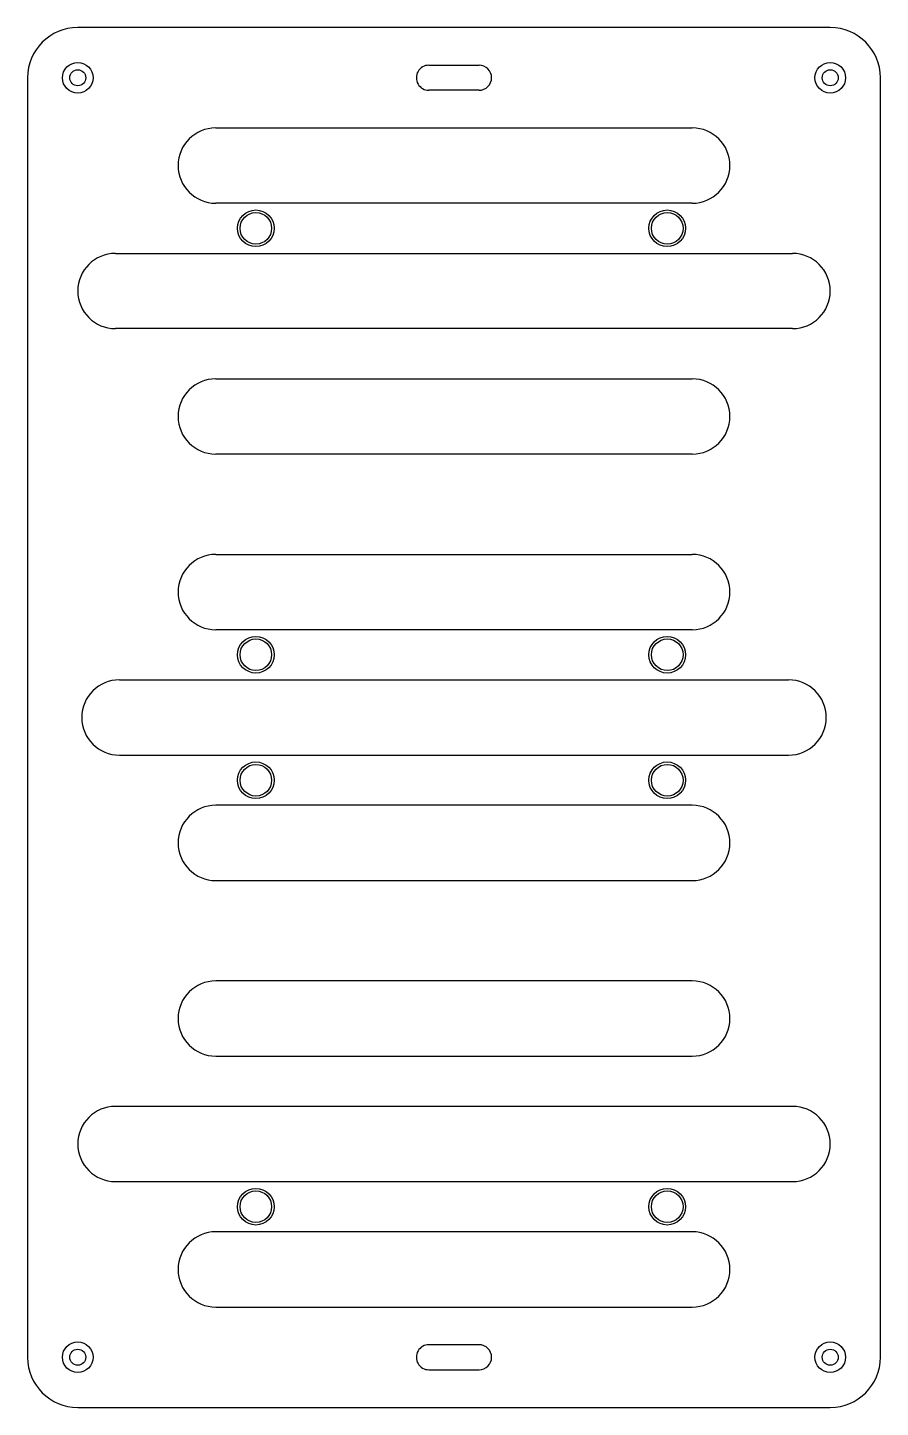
# Model space of a CAD drawing. Extents: x 0 to 170, y 0 to 275.
import ezdxf

# ---------------------------------------------------------------- set-up
doc = ezdxf.new("R2010")
doc.units = 0
doc.layers.get('0').update_dxf_attribs({"linetype": 'CONTINUOUS'})

msp = doc.modelspace()

# ---------------------------------------------------------------- linework, layer by layer
at = {"color": 7}
for p, q in [((160, 275), (10, 275)), ((80, 267.5), (90, 267.5)), ((0, 265), (0, 10)), ((170, 10), (170, 265)), ((90, 262.5), (80, 262.5)), ((37.5, 255), (132.5, 255)), ((132.5, 240), (37.5, 240)), ((17.5, 230), (152.5, 230)), ((152.5, 215), (17.5, 215)), ((37.5, 205), (132.5, 205)), ((132.5, 190), (37.5, 190)), ((37.5, 170), (132.5, 170)), ((132.5, 155), (37.5, 155)), ((18.3, 145), (151.7, 145)), ((18.3, 130), (151.7, 130)), ((132.5, 120), (37.5, 120)), ((37.5, 105), (132.5, 105)), ((132.5, 85), (37.5, 85)), ((37.5, 70), (132.5, 70)), ((152.5, 60), (17.5, 60)), ((17.5, 45), (152.5, 45)), ((132.5, 35), (37.5, 35)), ((37.5, 20), (132.5, 20)), ((90, 12.5), (80, 12.5)), ((80, 7.5), (90, 7.5)), ((10, 0), (160, 0))]:
    msp.add_line(p, q, dxfattribs=at)
for centre, radius in [((10, 265), 3.05), ((160, 265), 3.05), ((10, 265), 1.6), ((160, 265), 1.6), ((45.5, 235), 3.65), ((45.5, 235), 3.15), ((127.5, 235), 3.65), ((127.5, 235), 3.15), ((45.5, 150), 3.65), ((45.5, 150), 3.15), ((127.5, 150), 3.65), ((127.5, 150), 3.15), ((45.5, 125), 3.65), ((45.5, 125), 3.15), ((127.5, 125), 3.65), ((127.5, 125), 3.15), ((45.5, 40), 3.65), ((45.5, 40), 3.15), ((127.5, 40), 3.65), ((127.5, 40), 3.15), ((10, 10), 3.05), ((10, 10), 1.6), ((160, 10), 3.05), ((160, 10), 1.6)]:
    msp.add_circle(centre, radius, dxfattribs=at)
for centre, radius, start, end in [((10, 265), 10, 90, 180), ((160, 265), 10, 0, 90), ((80, 265), 2.5, 89.9998, 269.9998), ((90, 265), 2.5, 269.9998, 449.9998), ((37.5, 247.5), 7.5, 90, 270), ((132.5, 247.5), 7.5, 270, 450), ((17.5, 222.5), 7.5, 90, 270), ((152.5, 222.5), 7.5, 270, 450), ((37.5, 197.5), 7.5, 90, 270), ((132.5, 197.5), 7.5, 270, 450), ((37.5, 162.5), 7.5, 90, 270), ((132.5, 162.5), 7.5, 270, 450), ((18.3, 137.5), 7.5, 90, 270), ((151.7, 137.5), 7.5, 270, 450), ((37.5, 112.5), 7.5, 90, 270), ((132.5, 112.5), 7.5, 270, 450), ((37.5, 77.5), 7.5, 90, 270), ((132.5, 77.5), 7.5, 270, 450), ((17.5, 52.5), 7.5, 90, 270), ((152.5, 52.5), 7.5, 270, 450), ((37.5, 27.5), 7.5, 90, 270), ((132.5, 27.5), 7.5, 270, 450), ((80, 10), 2.5, 89.9998, 269.9998), ((90, 10), 2.5, 269.9998, 449.9998), ((10, 10), 10, 180, 270), ((160, 10), 10, 270, 360)]:
    msp.add_arc(centre, radius, start, end, dxfattribs=at)

doc.saveas('drawing.dxf')
